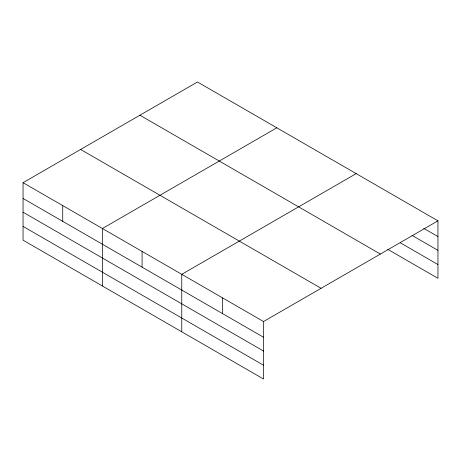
<?xml version="1.0" encoding="UTF-8"?>
<svg xmlns="http://www.w3.org/2000/svg" width="461" height="461" viewBox="0 0 461 461"><rect width="100%" height="100%" fill="white"/><g stroke="black" fill="none" stroke-linecap="round" stroke-linejoin="round"><path stroke-width="0.69" d="M23.05 182.694L263.525 321.53L263.525 379.011L23.05 240.169L23.05 182.694L197.475 81.989L437.95 220.831L437.95 278.306L387.776 249.338M276.831 127.806L102.405 228.512L102.405 285.987M356.186 173.624L181.767 274.324L181.767 331.805M263.525 321.53L437.95 220.831M423.705 228.339L437.95 236.568M411.932 235.323L437.95 250.34M400.165 242.716L437.95 264.533M139.914 115.221L380.388 254.063M80.612 149.462L321.087 288.298M23.05 198.432L263.525 337.268M23.05 212.204L263.525 351.046M23.05 226.397L263.525 365.233M222.646 297.927L222.646 313.664M142.086 251.418L142.086 267.155M62.731 205.6L62.731 221.338"/></g></svg>
